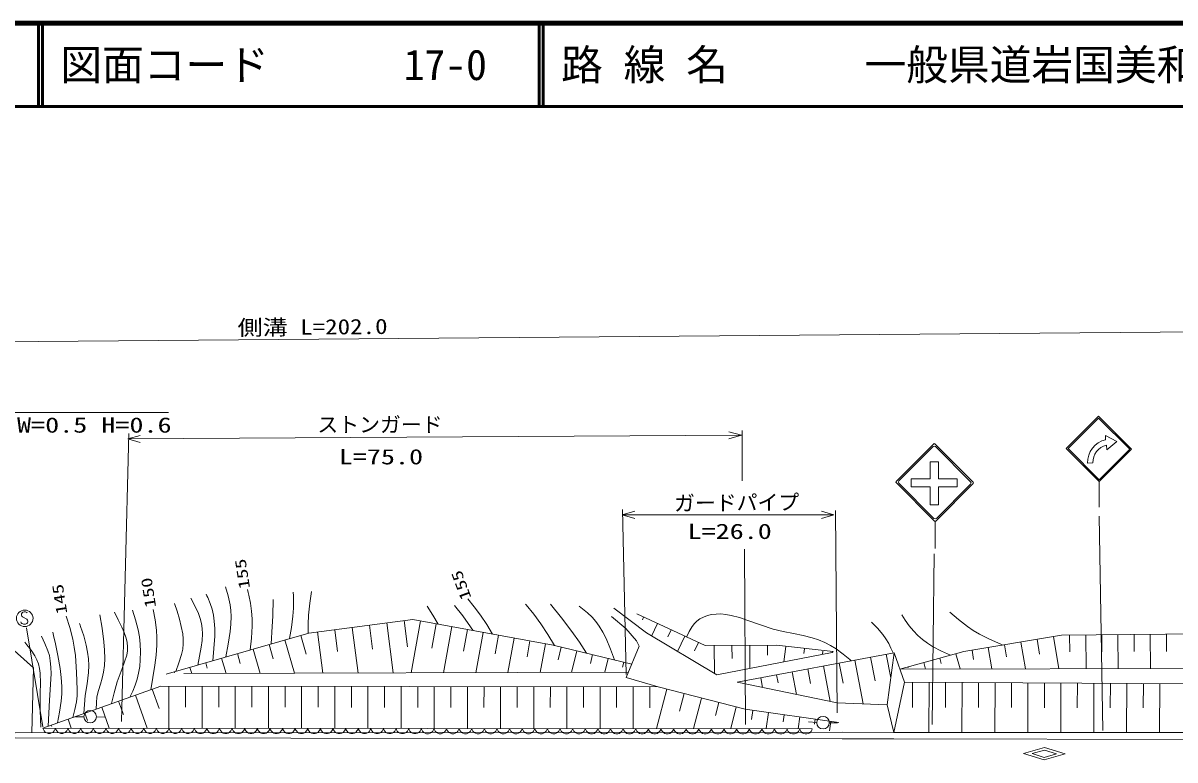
# Model space of a CAD drawing. Units: millimetres, scale not verified. Extents: x -625 to 649156, y -131660 to 228340.
# Drawn here: x 85067 to 223092, y 140035 to 228340 of the extents above; entities that cross this region are included whole.
import ezdxf
from ezdxf.enums import TextEntityAlignment as Align

# ---------------------------------------------------------------- set-up
doc = ezdxf.new("R2010")
doc.units = ezdxf.units.MM
doc.header["$LTSCALE"] = 1000
for name, color, linetype, lineweight in [('M-TTL', 2, 'Continuous', 140), ('M-TTL-LINE', 7, 'Continuous', 50), ('S-BGD', 7, 'Continuous', 13), ('S-BGD-HTXT', 6, 'Continuous', 13)]:
    doc.layers.add(name, color=color, linetype=linetype, lineweight=lineweight)
doc.layers.add('M-TTL-TXT', color=7, linetype='Continuous')
doc.styles.add('ＭＳ ゴシック', font='')
doc.styles.get('ＭＳ ゴシック').set_extended_font_data('MS Gothic')

# ---------------------------------------------------------------- blocks, each defined once
blk = doc.blocks.new('BUHIN81')
at = {"color": 7, "linetype": 'Continuous', "lineweight": 13}
blk.add_lwpolyline([(-756, 1), (-699, -173), (-609, -321), (-461, -487), (-295, -578), (-118, -635), (117, -635), (294, -578), (461, -488), (608, -322), (695, -174), (756, -1)], dxfattribs=at)
blk = doc.blocks.new('BUHIN13')
at = {"color": 7, "linetype": 'Continuous', "lineweight": 13}
blk.add_lwpolyline([(310, 645), (255, 705), (180, 740), (75, 760), (-80, 760), (-210, 725), (-320, 650), (-385, 540), (-390, 425), (-385, 350), (-345, 250), (-275, 195), (270, -120), (330, -210), (370, -335), (360, -455), (325, -550), (255, -640), (100, -685), (-130, -685), (-230, -670), (-325, -625), (-405, -550), (-475, -435)], dxfattribs=at)
blk.add_circle((0, 0), 995, dxfattribs=at)
blk = doc.blocks.new('BUHIN58')
at = {"color": 7, "linetype": 'Continuous', "lineweight": 13}
blk.add_circle((0, 0), 746, dxfattribs=at)
blk = doc.blocks.new('BUHIN11')
at = {"color": 6, "linetype": 'Continuous', "lineweight": 13}
blk.add_lwpolyline([(1500, -431), (0, 0), (1500, 428)], dxfattribs=at)
blk = doc.blocks.new('BUHIN9')
at = {"color": 6, "linetype": 'Continuous', "lineweight": 13}
blk.add_lwpolyline([(-1500, 431), (0, 0), (-1500, -428)], dxfattribs=at)

msp = doc.modelspace()

# ---------------------------------------------------------------- linework, layer by layer
at = {"layer": 'M-TTL'}
msp.add_line((649156, 228340), (9156, 228340), dxfattribs=at)
at = {"layer": 'M-TTL-LINE'}
for p, q in [((86906, 228340), (86906, 218340)), ((87406, 228340), (87406, 218340)), ((146906, 228340), (146906, 218340)), ((147406, 228340), (147406, 218340)), ((9156, 218340), (649156, 218340))]:
    msp.add_line(p, q, dxfattribs=at)
at = {"layer": 'S-BGD'}
for p, q in [((210067, 177351), (213937, 181220)), ((213937, 181008), (210279, 177351)), ((213937, 181220), (217890, 177268)), ((217677, 177268), (213937, 181008)), ((214784, 178414), (214751, 178912)), ((214751, 178912), (216115, 178212)), ((216115, 178212), (214917, 177185)), ((194187, 177909), (189685, 173407)), ((194116, 177583), (190010, 173477)), ((198930, 173307), (194328, 177909)), ((198605, 173378), (194399, 177583)), ((214020, 173398), (210067, 177351)), ((210279, 177351), (214020, 173610)), ((217890, 177268), (214020, 173398)), ((214020, 173610), (217677, 177268)), ((214917, 177185), (214884, 177749)), ((193749, 173714), (193772, 175779)), ((193772, 175779), (194770, 175779)), ((194748, 173714), (194748, 175767)), ((212625, 175590), (213256, 175623)), ((189685, 173265), (194287, 168663)), ((190010, 173194), (194216, 168989)), ((191489, 172761), (191489, 173714)), ((191489, 173714), (193749, 173714)), ((191489, 172761), (193749, 172761)), ((193749, 172761), (193749, 170616)), ((194428, 168663), (198930, 173165)), ((198605, 173095), (194499, 168989)), ((194748, 173714), (197007, 173714)), ((194748, 172761), (197007, 172761)), ((194748, 170616), (194748, 172761)), ((197007, 172761), (197007, 173714)), ((214020, 173398), (214020, 170322)), ((193749, 170616), (194748, 170616)), ((194358, 168634), (194358, 165360)), ((214467, 143565), (214021, 169268)), ((193994, 144266), (194249, 164739)), ((77612, 158891), (86313, 151070)), ((159767, 155250), (155840, 158239)), ((158607, 157526), (166816, 153733)), ((119300, 155243), (131767, 156862)), ((126573, 156188), (126945, 153322)), ((128650, 156457), (129429, 150462)), ((130728, 156727), (131135, 153598)), ((132703, 156691), (131566, 150469)), ((131767, 156862), (148605, 153786)), ((134573, 156350), (134037, 153412)), ((136444, 156008), (135435, 150481)), ((155573, 157213), (157313, 155786)), ((159428, 157146), (159279, 156823)), ((161070, 156388), (160377, 154888)), ((87427, 144003), (85463, 155861)), ((102219, 150305), (119300, 155243)), ((118351, 154969), (119007, 152701)), ((120339, 155378), (120981, 150437)), ((122417, 155648), (122755, 153045)), ((124495, 155918), (125205, 150449)), ((138315, 155666), (137842, 153076)), ((140186, 155324), (139303, 150492)), ((142057, 154982), (141648, 152740)), ((143928, 154641), (143172, 150504)), ((157313, 155786), (158562, 154313)), ((168200, 150253), (159767, 155250)), ((162712, 155629), (162326, 154795)), ((164353, 154871), (163505, 153035)), ((197800, 153022), (209498, 154986)), ((208523, 154823), (209172, 150960)), ((209498, 154986), (228828, 155161)), ((210464, 154995), (210483, 152979)), ((212397, 155013), (212434, 150965)), ((214330, 155030), (214349, 152999)), ((216263, 155048), (216300, 150972)), ((218196, 155065), (218215, 153020)), ((220129, 155083), (220166, 150978)), ((222062, 155100), (222081, 153041)), ((112658, 153323), (113499, 150414)), ((114556, 153871), (115054, 152146)), ((116453, 154420), (117608, 150426)), ((145799, 154299), (145453, 152404)), ((147670, 153957), (147041, 150516)), ((148605, 153786), (157996, 151519)), ((149544, 153559), (149178, 152040)), ((158906, 153667), (157319, 149919)), ((158562, 154313), (158906, 153667)), ((165995, 154112), (165532, 153110)), ((166816, 153733), (175338, 153778)), ((167882, 153739), (167899, 150431)), ((170012, 153750), (170020, 152178)), ((172143, 153761), (172157, 151019)), ((174273, 153772), (174279, 152601)), ((175338, 153778), (182120, 153019)), ((176454, 153636), (176222, 151806)), ((178685, 153354), (178615, 152805)), ((200725, 153513), (201156, 150946)), ((202674, 153841), (202917, 152395)), ((204624, 154168), (205164, 150953)), ((206574, 154495), (206871, 152726)), ((108862, 152225), (109389, 150401)), ((110760, 152774), (111102, 151591)), ((151423, 153106), (150800, 150527)), ((153301, 152653), (153045, 151593)), ((155179, 152199), (154778, 150539)), ((182031, 152930), (168200, 150253)), ((170653, 149361), (189437, 152885)), ((180916, 153071), (180869, 152705)), ((182120, 153019), (182031, 152930)), ((184741, 152004), (185728, 146746)), ((186620, 152357), (187153, 149515)), ((188498, 152709), (189029, 149879)), ((189437, 152885), (188589, 146639)), ((190672, 149343), (189437, 152885)), ((190120, 150928), (197800, 153022)), ((194920, 152237), (195097, 151587)), ((196840, 152761), (197337, 150940)), ((198775, 153186), (198964, 152064)), ((86313, 151070), (86106, 143284)), ((103168, 150579), (103202, 150462)), ((157591, 150548), (104324, 150386)), ((105066, 151128), (105280, 150389)), ((106964, 151677), (107149, 151036)), ((157057, 151746), (156912, 151146)), ((177227, 150594), (177737, 147880)), ((179106, 150947), (179433, 149202)), ((180984, 151299), (181785, 147035)), ((182863, 151652), (183316, 149235)), ((227964, 150991), (190120, 150928)), ((191080, 151190), (191115, 151059)), ((193000, 151713), (193213, 150933)), ((157319, 149919), (161162, 148802)), ((170653, 149361), (182611, 146862)), ((171592, 149537), (171629, 149343)), ((173471, 149889), (173689, 148726)), ((175349, 150242), (175531, 149273)), ((189398, 143338), (190672, 149343)), ((190672, 149343), (228191, 149164)), ((191660, 149338), (191645, 146338)), ((193634, 149329), (193606, 143338)), ((195609, 149319), (195595, 146329)), ((197584, 149310), (197555, 143338)), ((199558, 149301), (199544, 146319)), ((201533, 149291), (201504, 143338)), ((203507, 149282), (203493, 146310)), ((205482, 149272), (205454, 143338)), ((207457, 149263), (207443, 146301)), ((209431, 149253), (209403, 143338)), ((211406, 149244), (211392, 146291)), ((213381, 149235), (213353, 143338)), ((215355, 149225), (215341, 146282)), ((217330, 149216), (217302, 143338)), ((219305, 149206), (219291, 146272)), ((221279, 149197), (221251, 143338)), ((87443, 143858), (101561, 148878)), ((98536, 147802), (99942, 143848)), ((100553, 148519), (101383, 146183)), ((101561, 148878), (161162, 148802)), ((102554, 148877), (102548, 143846)), ((104541, 148874), (104538, 146359)), ((106528, 148871), (106521, 143843)), ((108515, 148869), (108511, 146355)), ((110501, 148866), (110495, 143839)), ((112488, 148864), (112485, 146351)), ((114475, 148861), (114468, 143836)), ((116461, 148859), (116458, 146347)), ((118448, 148856), (118442, 143833)), ((120435, 148854), (120432, 146342)), ((122422, 148851), (122415, 143829)), ((124408, 148849), (124405, 146338)), ((126395, 148846), (126389, 143826)), ((128382, 148844), (128378, 146334)), ((130368, 148841), (130362, 143823)), ((132355, 148839), (132352, 146330)), ((134342, 148836), (134335, 143820)), ((136329, 148834), (136325, 146326)), ((138315, 148831), (138309, 143816)), ((140302, 148829), (140299, 146322)), ((142289, 148826), (142282, 143813)), ((144275, 148824), (144272, 146317)), ((146262, 148821), (146256, 143810)), ((148249, 148818), (148246, 146313)), ((150236, 148816), (150229, 143807)), ((152222, 148813), (152219, 146309)), ((154209, 148811), (154203, 143803)), ((156196, 148808), (156192, 146305)), ((158182, 148806), (158176, 143800)), ((160169, 148803), (160166, 146301)), ((162204, 148533), (160981, 143798)), ((161162, 148802), (171574, 146114)), ((164286, 147996), (163744, 145896)), ((94502, 146368), (95397, 143852)), ((96519, 147085), (97094, 145467)), ((166368, 147458), (165422, 143794)), ((168451, 146920), (168047, 145356)), ((170533, 146383), (169864, 143790)), ((188589, 146639), (182611, 146862)), ((188589, 146639), (189398, 143338)), ((90468, 144934), (90852, 143855)), ((92362, 145218), (91362, 145218)), ((92485, 145651), (92805, 144752)), ((93862, 145197), (94861, 145168)), ((171574, 146114), (182808, 144524)), ((172510, 145981), (172355, 144885)), ((174383, 145716), (174110, 143787)), ((176255, 145451), (176137, 144618)), ((178127, 145186), (177929, 143784)), ((179641, 143782), (87443, 143858)), ((88451, 144217), (88515, 144037)), ((180175, 144539), (179176, 144587)), ((180000, 144921), (179917, 144340)), ((181674, 144504), (182674, 144504)), ((181872, 144656), (181713, 143534)), ((84124, 143283), (183286, 143348)), ((183222, 142575), (84130, 142703)), ((189395, 142552), (183222, 142575)), ((183286, 143348), (189381, 143338)), ((189381, 143338), (229591, 143338)), ((228436, 142486), (189395, 142552)), ((204942, 140804), (207447, 141535)), ((207436, 140035), (204942, 140804)), ((207445, 141221), (205986, 140796)), ((205986, 140796), (207438, 140348)), ((207445, 141221), (208897, 140773)), ((207447, 141535), (209941, 140765)), ((209941, 140765), (207436, 140035)), ((208897, 140773), (207438, 140348))]:
    msp.add_line(p, q, dxfattribs=at)
for points in [[(109323, 160791), (109628, 159716), (109874, 158625), (109970, 157926), (110008, 157212), (109981, 156323), (109895, 155434), (109661, 153901), (109379, 152375)], [(112300, 153219), (112445, 154632), (112530, 156055), (112525, 156962), (112458, 157879), (112325, 158830), (112132, 159780), (112053, 160121), (111969, 160471)], [(116980, 154572), (117223, 155903), (117407, 157248), (117470, 158232), (117472, 159230), (117462, 159690), (117448, 160150)], [(119613, 160230), (119420, 158824), (119286, 157404), (119249, 156317), (119244, 155227)], [(103381, 150641), (103752, 151660), (104062, 152683), (104194, 153314), (104265, 153950), (104264, 154550), (104203, 155153), (104032, 156033), (103799, 156914), (103519, 157855), (103230, 158787)], [(105154, 159428), (105648, 158516), (106086, 157580), (106295, 157004), (106448, 156404), (106533, 155796), (106558, 155168), (106518, 154361), (106417, 153544), (106222, 152465), (105994, 151396)], [(107793, 151916), (107947, 153387), (108042, 154861), (108044, 155770), (107987, 156682), (107886, 157398), (107726, 158100), (107491, 158797), (107196, 159484), (107100, 159692), (106998, 159909)], [(115042, 159268), (115000, 157300), (114897, 155334), (114845, 154637), (114789, 153939)], [(141315, 155118), (140621, 156276), (139876, 157400), (139140, 158384), (138374, 159348)], [(94250, 157424), (94529, 155819), (94749, 154204), (94829, 153204), (94849, 152189), (94809, 151367), (94709, 150552), (94562, 149837), (94354, 149126), (94107, 148364), (93921, 147593), (93853, 146874), (93843, 146134)], [(95662, 146781), (95969, 148095), (96336, 149403), (96959, 150999), (97521, 152605), (97587, 153099), (97593, 153609), (97539, 154127), (97423, 154642), (97197, 155302), (96913, 155945), (96463, 156845), (96014, 157744)], [(98178, 157985), (98547, 156811), (98857, 155624), (99009, 154780), (99101, 153926), (99140, 152984), (99118, 152040), (99046, 151231), (98913, 150422), (98734, 149708), (98498, 149012), (98204, 148292), (97883, 147570)], [(100664, 158065), (100887, 156834), (101050, 155598), (101099, 154692), (101089, 153774), (101001, 152574), (100854, 151378), (100625, 149917), (100368, 148454)], [(134818, 156305), (134174, 157394), (133484, 158466)], [(136771, 158546), (137757, 157287), (138701, 155983), (138855, 155761), (139008, 155539)], [(148735, 153755), (147956, 155068), (147121, 156356), (146262, 157506), (145353, 158622), (145321, 158660), (145283, 158707)], [(148250, 158707), (149566, 157085), (150840, 155420), (151725, 154143), (152573, 152828)], [(155938, 152016), (155457, 153308), (154920, 154577), (154541, 155329), (154104, 156063), (153709, 156618), (153269, 157133), (152707, 157666), (152103, 158156), (151905, 158309), (151697, 158466)], [(164577, 154767), (164888, 155427), (165246, 156043), (165505, 156379), (165816, 156679), (166181, 156938), (166583, 157148), (167071, 157330), (167575, 157454), (168124, 157525), (168673, 157535), (169289, 157480), (169909, 157364), (170911, 157088), (171898, 156753), (173419, 156209), (174947, 155726), (176164, 155425), (177398, 155181), (178526, 154964), (179641, 154689), (180397, 154431), (181133, 154116), (181823, 153755), (182484, 153342), (183321, 152725), (184128, 152055), (184204, 151991), (184288, 151919)], [(196182, 152581), (195103, 153074), (194048, 153622), (193423, 154011), (192830, 154452), (192267, 154951), (191745, 155495), (191230, 156125), (190766, 156787), (190560, 157104), (190357, 157424)], [(196129, 157744), (197153, 156859), (198218, 156018), (198931, 155532), (199685, 155091), (200801, 154535), (201959, 154027), (202219, 153917), (202478, 153808)], [(90241, 157263), (90661, 155904), (91025, 154524), (91210, 153556), (91338, 152568), (91480, 150520), (91563, 148465), (91549, 147738), (91475, 147018), (91290, 146081), (91048, 145140)], [(92364, 145608), (92415, 146697), (92525, 147778), (92757, 149147), (92928, 150525), (92948, 151336), (92908, 152147), (92806, 152972), (92645, 153786), (92336, 154912), (91965, 156032), (91907, 156202), (91844, 156381)], [(186749, 156542), (187448, 155830), (188097, 155084), (188465, 154568), (188788, 154008), (189066, 153442), (189327, 152865)], [(87274, 154858), (87687, 154006), (88044, 153131), (88218, 152535), (88333, 151925), (88408, 151154), (88422, 150361), (88239, 147197), (88060, 144078)], [(89209, 144486), (89453, 145774), (89638, 147066), (89698, 147940), (89698, 148827), (89628, 149915), (89498, 150998), (89234, 152566), (88909, 154131), (88774, 154735), (88637, 155339)], [(87194, 143954), (87122, 145980), (87109, 148039), (87140, 149248), (87111, 150452), (87037, 151011), (86906, 151550), (86718, 152038), (86472, 152508), (86028, 153176), (85525, 153824), (85401, 153976), (85270, 154136)]]:
    msp.add_lwpolyline(points, dxfattribs=at)
for centre, radius, start, end in [((215411, 175697), 2788, 102.99844, 182.19086), ((194258, 177442), 200, 45, 135), ((194258, 177838), 100, 45, 135), ((215344, 175711), 2090, 102.72791, 182.39496), ((189756, 173336), 100, 135, 225), ((190152, 173336), 200, 135, 225), ((198464, 173236), 200, 315, 45), ((198859, 173236), 100, 315, 45), ((194357, 169130), 200, 225, 315), ((194357, 168734), 100, 225, 315)]:
    msp.add_arc(centre, radius, start, end, dxfattribs=at)
at = {"layer": 'S-BGD-HTXT'}
for p, q in [((228089, 191338), (29612, 189691)), ((71641, 181685), (102496, 181685)), ((171241, 173477), (171241, 179518)), ((96874, 144628), (97739, 179155)), ((171140, 178938), (97619, 178506)), ((156892, 170056), (157341, 150292)), ((182427, 169927), (182619, 145672)), ((182234, 169414), (156853, 169414)), ((171624, 144266), (171496, 165313))]:
    msp.add_line(p, q, dxfattribs=at)

# ---------------------------------------------------------------- block references
at = {"layer": 'S-BGD'}
for name, p in [('BUHIN13', (85267, 157008)), ('BUHIN58', (93112, 145218)), ('BUHIN58', (180924, 144504)), ('BUHIN81', (88198, 143858)), ('BUHIN81', (89710, 143856)), ('BUHIN81', (91221, 143855)), ('BUHIN81', (92733, 143854)), ('BUHIN81', (94244, 143853)), ('BUHIN81', (95756, 143851)), ('BUHIN81', (97267, 143850)), ('BUHIN81', (98779, 143849)), ('BUHIN81', (100290, 143848)), ('BUHIN81', (101801, 143846)), ('BUHIN81', (103313, 143845)), ('BUHIN81', (104824, 143844)), ('BUHIN81', (106336, 143843)), ('BUHIN81', (107847, 143841)), ('BUHIN81', (109359, 143840)), ('BUHIN81', (110870, 143839)), ('BUHIN81', (112382, 143838)), ('BUHIN81', (113893, 143836)), ('BUHIN81', (115405, 143835)), ('BUHIN81', (116916, 143834)), ('BUHIN81', (118427, 143833)), ('BUHIN81', (119939, 143831)), ('BUHIN81', (121450, 143830)), ('BUHIN81', (122962, 143829)), ('BUHIN81', (124473, 143828)), ('BUHIN81', (125985, 143827)), ('BUHIN81', (127496, 143825)), ('BUHIN81', (129008, 143824)), ('BUHIN81', (130519, 143823)), ('BUHIN81', (132030, 143822)), ('BUHIN81', (133542, 143820)), ('BUHIN81', (135053, 143819)), ('BUHIN81', (136565, 143818)), ('BUHIN81', (138076, 143817)), ('BUHIN81', (139588, 143815)), ('BUHIN81', (141099, 143814)), ('BUHIN81', (142611, 143813)), ('BUHIN81', (144122, 143812)), ('BUHIN81', (145633, 143810)), ('BUHIN81', (147145, 143809)), ('BUHIN81', (148656, 143808)), ('BUHIN81', (150168, 143807)), ('BUHIN81', (151679, 143805)), ('BUHIN81', (153191, 143804)), ('BUHIN81', (154702, 143803)), ('BUHIN81', (156214, 143802)), ('BUHIN81', (157725, 143800)), ('BUHIN81', (159236, 143799)), ('BUHIN81', (160748, 143798)), ('BUHIN81', (162259, 143797)), ('BUHIN81', (163771, 143795)), ('BUHIN81', (165282, 143794)), ('BUHIN81', (166794, 143793)), ('BUHIN81', (168305, 143792)), ('BUHIN81', (169817, 143790)), ('BUHIN81', (171328, 143789)), ('BUHIN81', (172839, 143788)), ('BUHIN81', (174351, 143787)), ('BUHIN81', (175862, 143785)), ('BUHIN81', (177374, 143784)), ('BUHIN81', (178885, 143783))]:
    msp.add_blockref(name, p, dxfattribs=at)
at = {"layer": 'S-BGD-HTXT'}
for name, p in [('BUHIN11', (97619, 178506)), ('BUHIN9', (171140, 178938)), ('BUHIN11', (156853, 169414)), ('BUHIN9', (182234, 169414))]:
    msp.add_blockref(name, p, dxfattribs=at)

# ---------------------------------------------------------------- texts
at = {"layer": 'M-TTL-TXT', "style": 'ＭＳ ゴシック'}
for s, p in [('図面コード', (89536, 223340)), ('17-0', (130677, 223340)), ('路 線 名', (149536, 223340)), ('一般県道岩国美和線', (185890, 223340))]:
    msp.add_text(s, height=3666, dxfattribs=at).set_placement(p, align=Align.MIDDLE_LEFT)
at = {"layer": 'S-BGD', "style": 'ＭＳ ゴシック', "width": 1.35}
for s, rotation, p in [('155', 98.8, (112661, 160697)), ('150', 98.8, (101407, 158441)), ('155', 110.3, (139178, 159629)), ('145', 98.8, (90766, 157667))]:
    msp.add_text(s, height=1320, rotation=rotation, dxfattribs=at).set_placement(p, align=Align.BOTTOM_LEFT)
at = {"layer": 'S-BGD-HTXT', "style": 'ＭＳ ゴシック', "width": 1.2}
msp.add_text('側溝 L=202.0', height=1833, rotation=0.5, dxfattribs=at).set_placement((110787, 190377), align=Align.BOTTOM_LEFT)
at = {"layer": 'S-BGD-HTXT', "style": 'ＭＳ ゴシック', "width": 1.35}
for s, p in [('L=12.0 W=0.5 H=0.6', (72566, 178706)), ('L=75.0', (122900, 174906)), ('L=26.0', (164686, 165965))]:
    msp.add_text(s, height=1833, dxfattribs=at).set_placement(p, align=Align.BOTTOM_LEFT)
at = {"layer": 'S-BGD-HTXT', "style": 'ＭＳ ゴシック'}
msp.add_text('ストンガード', height=1833, dxfattribs=at).set_placement((120331, 178759), align=Align.BOTTOM_LEFT)
msp.add_text('ガードパイプ', height=1833, rotation=0.5, dxfattribs=at).set_placement((163081, 169337), align=Align.BOTTOM_LEFT)

doc.saveas('drawing.dxf')
